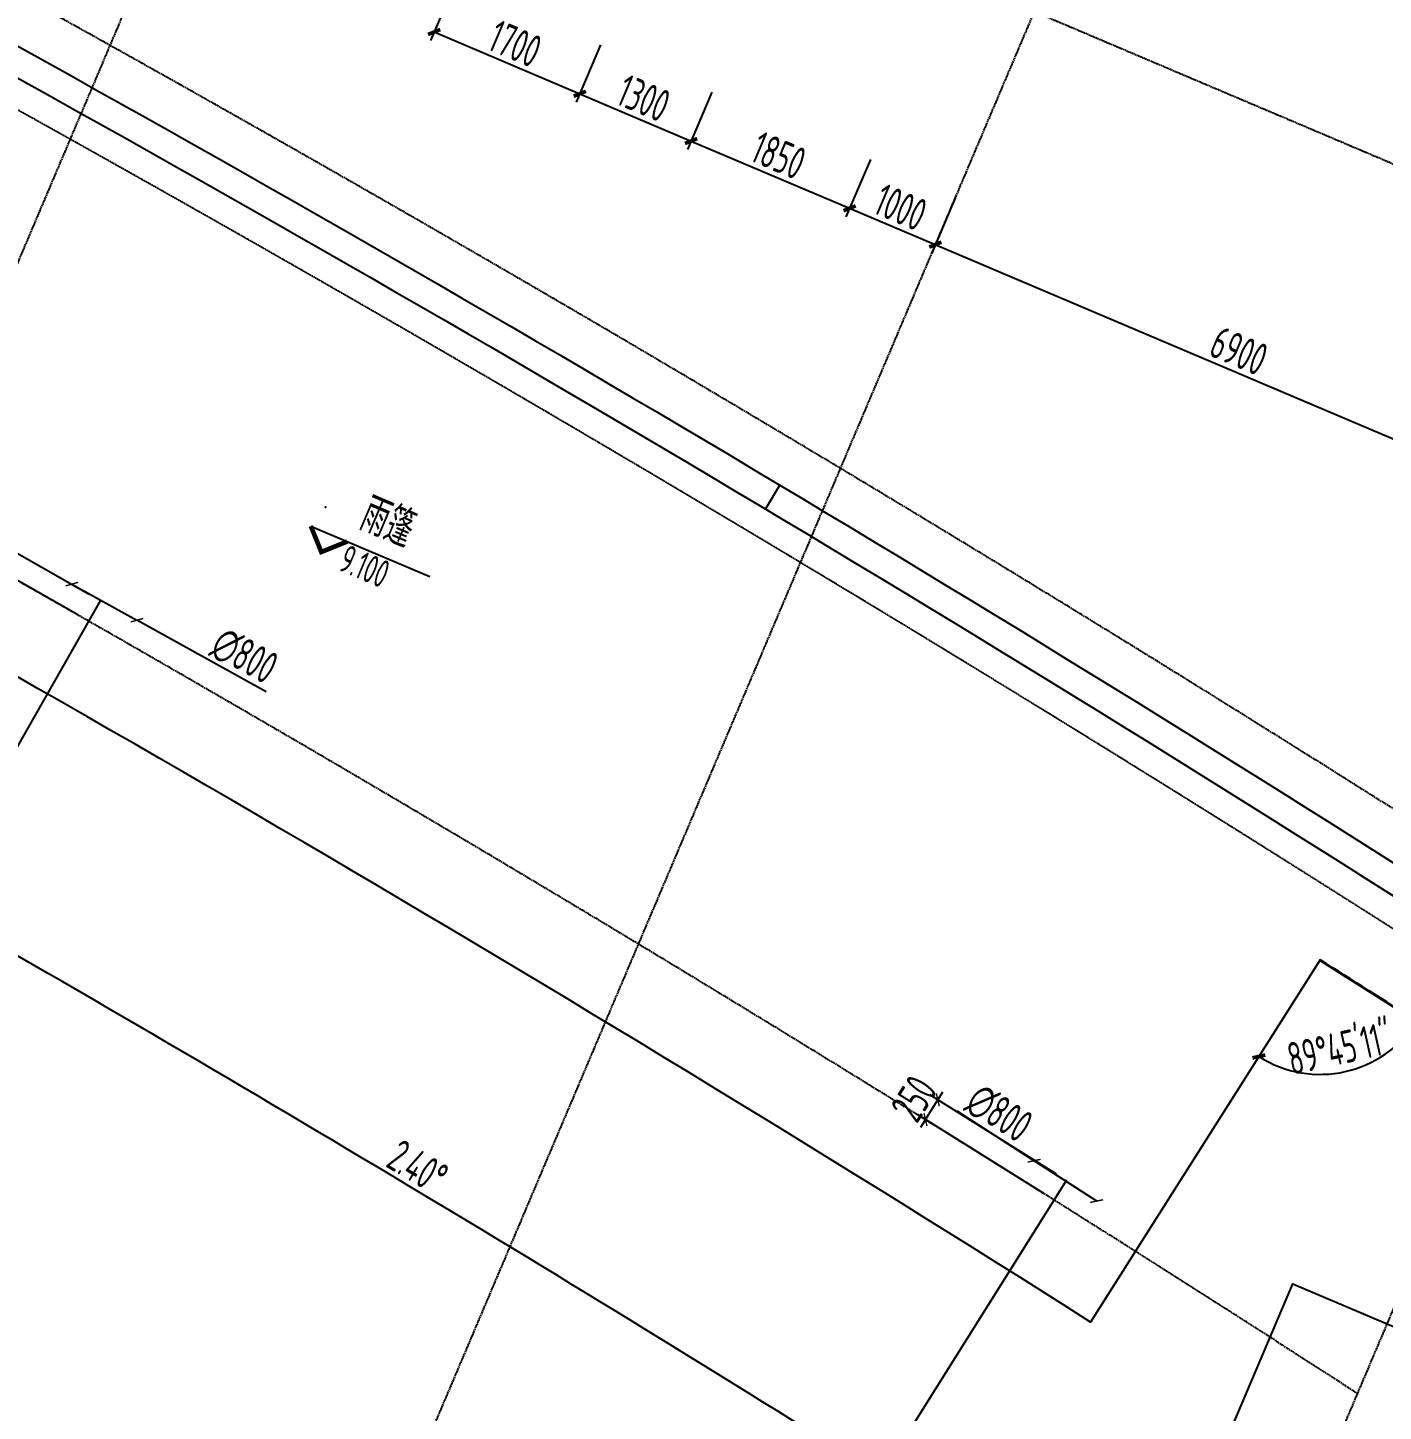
# Model space of a CAD drawing. Extents: x 11778731 to 12222456, y -6694179 to -6314888.
# Drawn here: x 11921395 to 11935962, y -6451944 to -6437073 of the extents above; entities that cross this region are included whole.
import ezdxf
from ezdxf.enums import TextEntityAlignment as Align

# ---------------------------------------------------------------- set-up
doc = ezdxf.new("R2010")
doc.units = 0
doc.header["$LTSCALE"] = 10
doc.header["$MEASUREMENT"] = 0
doc.linetypes.add('A3-RG-axis-100$0$CENTER', pattern=[2, 1.25, -0.25, 0.25, -0.25])
doc.linetypes.add('A3-RI-RF(顶视)$0$DASH', pattern=[0.35, 0.25, -0.1])
for name, color, linetype in [('A3-RG-axis-100$0$A-DIMS-100', 1, 'Continuous'), ('A3-RG-axis-100$0$A-DIMS-150', 1, 'Continuous'), ('A3-RG-axis-100$0$A-GRID', 1, 'A3-RG-axis-100$0$CENTER'), ('A3-RI-RF(顶视)$0$A-HATH', 9, 'Continuous'), ('A3-RI-RF(顶视)$0$A-ROOF-EDGE', 2, 'Continuous'), ('A3-RI-RF(顶视)$0$A3-RB-RF-100$0$A-DIMS-100', 1, 'Continuous'), ('A3-RI-RF(顶视)$0$A3-RB-RF-100$0$A-GLAZ', 140, 'Continuous'), ('A3-RI-RF(顶视)$0$A3-RM-RF$0$0P-1', 191, 'Continuous'), ('A3-RI-RF(顶视)$0$A3-SYMB-RF-100$0$A-SYMB', 4, 'Continuous'), ('A3-RI-RF(顶视)$0$A3-SYMB-RF-100$0$A-SYMB-NAME', 4, 'Continuous'), ('A3-RI-RF(顶视)$0$A3-SYMB-RF-100$0$A-SYMB-NAME-E', 4, 'Continuous')]:
    doc.layers.add(name, color=color, linetype=linetype)
doc.styles.add('A3-RG-axis-100$0$XD2008', font='xd-hzs.shx', dxfattribs={"width": 0.7, "bigfont": 'xd-hztxt.shx'})
doc.styles.add('A3-RI-RF(顶视)$0$A3-RB-RF-100$0$XD2008', font='hzs.shx', dxfattribs={"width": 0.7, "bigfont": 'hztxt.shx'})
doc.styles.add('A3-RI-RF(顶视)$0$A3-SYMB-RF-100$0$ECADI-TXT', font='simplex.shx', dxfattribs={"bigfont": 'hztxt.shx'})
doc.styles.add('A3-RI-RF(顶视)$0$A3-SYMB-RF-100$0$XD2008', font='hzs.shx', dxfattribs={"width": 0.7, "bigfont": 'hztxt.shx'})
doc.styles.add('A3-RI-RF(顶视)$0$XD2008', font='hzs.shx', dxfattribs={"width": 0.7, "bigfont": 'hztxt.shx'})
doc.dimstyles.new('A3-RG-axis-100$0$XD100$0', dxfattribs={"dimscale": 100, "dimtxt": 3.5, "dimasz": 1, "dimexe": 1, "dimexo": 2, "dimgap": 0.5, "dimtad": 1, "dimdec": 0, "dimdsep": 46, "dimtxsty": 'A3-RG-axis-100$0$XD2008', "dimblk1": 'A3-RG-axis-100$0$_ARCHTICK', "dimblk2": 'A3-RG-axis-100$0$_ARCHTICK', "dimsah": 1, "dimcen": 2.5, "dimclrt": 4, "dimaunit": 1, "dimadec": 0, "dimazin": 0, "dimtfac": 1, "dimtdec": 0, "dimtix": 1, "dimtmove": 0, "dimatfit": 3, "dimfxl": 0, "dimtolj": 1, "dimtzin": 0, "dimarcsym": 0})
doc.dimstyles.new('A3-RI-RF(顶视)$0$A3-RB-RF-100$0$XD100', dxfattribs={"dimscale": 100, "dimtxt": 3.5, "dimasz": 1.5, "dimexe": 1, "dimexo": 2, "dimgap": 0.5, "dimtad": 1, "dimdec": 0, "dimdsep": 46, "dimtxsty": 'A3-RI-RF(顶视)$0$A3-RB-RF-100$0$XD2008', "dimcen": 2.5, "dimclrt": 4, "dimaunit": 1, "dimadec": 0, "dimazin": 0, "dimtfac": 1, "dimtdec": 0, "dimtix": 1, "dimtmove": 0, "dimatfit": 3, "dimfxl": 0, "dimtolj": 1, "dimtzin": 0, "dimarcsym": 0})
doc.dimstyles.new('A3-RI-RF(顶视)$0$A3-RB-RF-100$0$XD100$0', dxfattribs={"dimscale": 100, "dimtxt": 3.5, "dimasz": 2, "dimexe": 1, "dimexo": 2, "dimgap": 0.5, "dimtad": 1, "dimdec": 0, "dimdsep": 46, "dimtxsty": 'A3-RI-RF(顶视)$0$A3-RB-RF-100$0$XD2008', "dimblk": 'A3-RI-RF(顶视)$0$_ARCHTICK', "dimcen": 2.5, "dimclrt": 4, "dimaunit": 1, "dimadec": 0, "dimazin": 0, "dimtfac": 1, "dimtdec": 0, "dimtix": 1, "dimtmove": 0, "dimatfit": 3, "dimfxl": 0, "dimtolj": 1, "dimtzin": 0, "dimarcsym": 0})

# ---------------------------------------------------------------- blocks, each defined once
blk = doc.blocks.new('A3-RG-axis-100$0$_ARCHTICK')
at = {"color": 0, "linetype": 'ByBlock', "const_width": 0.15}
blk.add_lwpolyline([(-0.5, -0.5), (0.5, 0.5)], dxfattribs=at)
blk = doc.blocks.new('*D74')
at = {"layer": 'A3-RG-axis-100$0$A-DIMS-100', "color": 0, "lineweight": -2}
for p, q in [((11917085, -6449501), (11915430, -6453399)), ((11915469, -6453307), (11923754, -6456823)), ((11924731, -6454521), (11923715, -6456915))]:
    blk.add_line(p, q, dxfattribs=at)
at = {"layer": 'Defpoints', "color": 0}
for p in [(11917163, -6449317), (11924809, -6454337), (11923754, -6456823)]:
    blk.add_point(p, dxfattribs=at)
at = {"layer": 'A3-RG-axis-100$0$A-DIMS-100', "color": 0, "lineweight": -2, "xscale": 100, "yscale": 100, "zscale": 100}
for p, rotation in [((11915469, -6453307), 156.9999999998815), ((11923754, -6456823), 336.9999999998814)]:
    blk.add_blockref('A3-RG-axis-100$0$_ARCHTICK', p, dxfattribs=dict(at, rotation=rotation))
at = {"layer": 'A3-RG-axis-100$0$A-DIMS-100', "color": 4, "insert": (11919700, -6454858), "char_height": 350, "attachment_point": 5, "rotation": 337, "style": 'A3-RG-axis-100$0$XD2008'}
blk.add_mtext('\\A1;9000', dxfattribs=at)
blk = doc.blocks.new('*D87')
at = {"layer": 'A3-RG-axis-100$0$A-DIMS-100', "color": 0, "lineweight": -2}
for p in [(11921870, -6443053), (11923958, -6444212)]:
    blk.add_line(p, (11922569, -6443441), dxfattribs=at)
at = {"layer": 'Defpoints', "color": 0}
for p in [(11921870, -6443053), (11922569, -6443441)]:
    blk.add_point(p, dxfattribs=at)
at = {"layer": 'A3-RG-axis-100$0$A-DIMS-100', "color": 0, "lineweight": -2, "xscale": 100, "yscale": 100, "zscale": 100}
for p, rotation in [((11921870, -6443053), 330.984666761915), ((11922569, -6443441), 150.984666761915)]:
    blk.add_blockref('A3-RG-axis-100$0$_ARCHTICK', p, dxfattribs=dict(at, rotation=rotation))
at = {"layer": 'A3-RG-axis-100$0$A-DIMS-100', "color": 4, "insert": (11923723, -6443824), "char_height": 350, "attachment_point": 5, "rotation": 330.9847, "style": 'A3-RG-axis-100$0$XD2008'}
blk.add_mtext('\\A1;∅800', dxfattribs=at)
blk = doc.blocks.new('*D90')
at = {"layer": 'A3-RG-axis-100$0$A-DIMS-100', "color": 0, "lineweight": -2}
for p, q in [((11920954, -6442827), (11921077, -6442610)), ((11922047, -6443161), (11920990, -6442560)), ((11921077, -6442610), (11921127, -6442523)), ((11921916, -6443374), (11920867, -6442777)), ((11920954, -6442827), (11920904, -6442914))]:
    blk.add_line(p, q, dxfattribs=at)
at = {"layer": 'Defpoints', "color": 0}
for p in [(11921077, -6442610), (11922221, -6443259), (11922090, -6443473)]:
    blk.add_point(p, dxfattribs=at)
at = {"layer": 'A3-RG-axis-100$0$A-DIMS-100', "color": 0, "lineweight": -2, "xscale": 100, "yscale": 100, "zscale": 100}
for p, rotation in [((11921077, -6442610), 240.39124242227), ((11920954, -6442827), 60.39124242226997)]:
    blk.add_blockref('A3-RG-axis-100$0$_ARCHTICK', p, dxfattribs=dict(at, rotation=rotation))
at = {"layer": 'A3-RG-axis-100$0$A-DIMS-100', "color": 4, "insert": (11920820, -6442607), "char_height": 350, "attachment_point": 5, "rotation": 60.3912, "style": 'A3-RG-axis-100$0$XD2008'}
blk.add_mtext('\\A1;250', dxfattribs=at)
blk = doc.blocks.new('*D91')
at = {"layer": 'A3-RG-axis-100$0$A-DIMS-100', "color": 0, "lineweight": -2}
for p, q in [((11932452, -6449394), (11931090, -6448543)), ((11931175, -6448596), (11931228, -6448511)), ((11931042, -6448808), (11931175, -6448596)), ((11932313, -6449602), (11930958, -6448755)), ((11931042, -6448808), (11930989, -6448893))]:
    blk.add_line(p, q, dxfattribs=at)
at = {"layer": 'Defpoints', "color": 0}
for p in [(11931175, -6448596), (11932621, -6449500), (11932482, -6449708)]:
    blk.add_point(p, dxfattribs=at)
at = {"layer": 'A3-RG-axis-100$0$A-DIMS-100', "color": 0, "lineweight": -2, "xscale": 100, "yscale": 100, "zscale": 100}
for p, rotation in [((11931175, -6448596), 237.9928718759296), ((11931042, -6448808), 57.99287187592959)]:
    blk.add_blockref('A3-RG-axis-100$0$_ARCHTICK', p, dxfattribs=dict(at, rotation=rotation))
at = {"layer": 'A3-RG-axis-100$0$A-DIMS-100', "color": 4, "insert": (11930918, -6448583), "char_height": 350, "attachment_point": 5, "rotation": 57.9929, "style": 'A3-RG-axis-100$0$XD2008'}
blk.add_mtext('\\A1;250', dxfattribs=at)
blk = doc.blocks.new('*D93')
at = {"layer": 'A3-RG-axis-100$0$A-DIMS-100', "color": 0, "lineweight": -2}
blk.add_arc((11778731, -6694179), 285300, 60.24693, 62.64693, dxfattribs=at)
at = {"layer": 'Defpoints', "color": 0}
for p in [(11911541, -6437447), (11922176, -6443234), (11916842, -6444537), (11778731, -6694179), (11778731, -6694179)]:
    blk.add_point(p, dxfattribs=at)
at = {"layer": 'A3-RG-axis-100$0$A-DIMS-100', "color": 0, "lineweight": -2, "xscale": 100, "yscale": 100, "zscale": 100}
for p, rotation in [((11909818, -6440778), 152.6469277024728), ((11920315, -6446489), 330.2469277095915)]:
    blk.add_blockref('A3-RG-axis-100$0$_ARCHTICK', p, dxfattribs=dict(at, rotation=rotation))
at = {"layer": 'A3-RG-axis-100$0$A-DIMS-100', "color": 4, "insert": (11915204, -6443381), "char_height": 350, "attachment_point": 5, "rotation": 331.4469, "style": 'A3-RG-axis-100$0$XD2008'}
blk.add_mtext('\\A1;2.40°', dxfattribs=at)
blk = doc.blocks.new('*D94')
at = {"layer": 'A3-RG-axis-100$0$A-DIMS-100', "color": 0, "lineweight": -2}
blk.add_arc((11778731, -6694179), 285300, 57.84693, 60.24693, dxfattribs=at)
at = {"layer": 'Defpoints', "color": 0}
for p in [(11922176, -6443234), (11932558, -6449461), (11927175, -6450539), (11778731, -6694179), (11778731, -6694179)]:
    blk.add_point(p, dxfattribs=at)
at = {"layer": 'A3-RG-axis-100$0$A-DIMS-100', "color": 0, "lineweight": -2, "xscale": 100, "yscale": 100, "zscale": 100}
for p, rotation in [((11920315, -6446489), 150.2469277095912), ((11930563, -6452635), 327.8469277238162)]:
    blk.add_blockref('A3-RG-axis-100$0$_ARCHTICK', p, dxfattribs=dict(at, rotation=rotation))
at = {"layer": 'A3-RG-axis-100$0$A-DIMS-100', "color": 4, "insert": (11925586, -6449316), "char_height": 350, "attachment_point": 5, "rotation": 329.0469, "style": 'A3-RG-axis-100$0$XD2008'}
blk.add_mtext('\\A1;2.40°', dxfattribs=at)
blk = doc.blocks.new('*D95')
at = {"layer": 'A3-RG-axis-100$0$A-DIMS-100', "color": 0, "lineweight": -2}
for p in [(11931380, -6448714), (11932882, -6449684)]:
    blk.add_line(p, (11932210, -6449250), dxfattribs=at)
at = {"layer": 'Defpoints', "color": 0}
for p in [(11932210, -6449250), (11932882, -6449684)]:
    blk.add_point(p, dxfattribs=at)
at = {"layer": 'A3-RG-axis-100$0$A-DIMS-100', "color": 0, "lineweight": -2, "xscale": 100, "yscale": 100, "zscale": 100}
for p, rotation in [((11932210, -6449250), 327.1487944123064), ((11932882, -6449684), 147.1487944123064)]:
    blk.add_blockref('A3-RG-axis-100$0$_ARCHTICK', p, dxfattribs=dict(at, rotation=rotation))
at = {"layer": 'A3-RG-axis-100$0$A-DIMS-100', "color": 4, "insert": (11931833, -6448739), "char_height": 350, "attachment_point": 5, "rotation": 327.1488, "style": 'A3-RG-axis-100$0$XD2008'}
blk.add_mtext('\\A1;∅800', dxfattribs=at)
blk = doc.blocks.new('A3-RI-RF(顶视)$0$A3-SYMB-RF-100$0$ECADI-TAG-HGHT（国标）')
at = {"layer": '', "color": 1}
blk.add_line((-2.12, 2.12), (11.77, 2.12), dxfattribs=at)
at = {"color": 1, "const_width": 0.5}
blk.add_lwpolyline([(-2.12, 2.12), (0, 0), (2.12, 2.12)], dxfattribs=at)
at = {"color": 1}
blk.add_point((-1.48, 4.6), dxfattribs=at)
at = {"style": 'A3-RI-RF(顶视)$0$A3-SYMB-RF-100$0$XD2008', "width": 0.7}
blk.add_attdef('FL', text='', height=3, dxfattribs=at).set_placement((-2.69, 2.97), align=Align.RIGHT)
for tag, p in [('F.F.L.', (2.28, 2.97)), ('T.O.S.', (2.28, -1.1))]:
    blk.add_attdef(tag, p, '', height=3, dxfattribs=at)
blk = doc.blocks.new('A3-RI-RF(顶视)$0$A3-SYMB-RF-100$0$ECADI-TAG-NAME')
at = {"layer": 'A3-RI-RF(顶视)$0$A3-SYMB-RF-100$0$A-SYMB-NAME', "style": 'A3-RI-RF(顶视)$0$A3-SYMB-RF-100$0$ECADI-TXT', "width": 0.7}
blk.add_attdef('CHINESENAME', (1.86, 1.53), '', height=4, dxfattribs=at)
at = {"layer": 'A3-RI-RF(顶视)$0$A3-SYMB-RF-100$0$A-SYMB-NAME-E', "style": 'A3-RI-RF(顶视)$0$A3-SYMB-RF-100$0$ECADI-TXT', "width": 0.7}
blk.add_attdef('ENGLISHLOW', (2.18, 6.96), '', height=2.5, dxfattribs=at)
blk = doc.blocks.new('A3-RI-RF(顶视)$0$A3-RB-RF-100$0$_ArchTick')
at = {"color": 0, "linetype": 'ByBlock', "const_width": 0.4}
blk.add_lwpolyline([(-0.5, -0.5), (0.5, 0.5)], dxfattribs=at)
blk = doc.blocks.new('*D712')
at = {"layer": 'A3-RI-RF(顶视)$0$A3-RB-RF-100$0$A-DIMS-100', "color": 0, "lineweight": -2}
blk.add_arc((11935284, -6447090), 1232, 237.6479, 327.4008, dxfattribs=at)
at = {"layer": 'Defpoints', "color": 0}
for p in [(11935284, -6447090), (11935284, -6447090), (11935232, -6448320), (11937359, -6448416), (11932817, -6450984)]:
    blk.add_point(p, dxfattribs=at)
at = {"layer": 'A3-RI-RF(顶视)$0$A3-RB-RF-100$0$A-DIMS-100', "color": 0, "lineweight": -2, "xscale": 100, "yscale": 100, "zscale": 100}
for p, rotation in [((11936322, -6447753), 57.40084763902403), ((11934625, -6448130), 147.6478626989664)]:
    blk.add_blockref('A3-RI-RF(顶视)$0$A3-RB-RF-100$0$_ArchTick', p, dxfattribs=dict(at, rotation=rotation))
at = {"layer": 'A3-RI-RF(顶视)$0$A3-RB-RF-100$0$A-DIMS-100', "color": 4, "insert": (11935495, -6448040), "char_height": 350, "attachment_point": 5, "rotation": 12.5244, "style": 'A3-RI-RF(顶视)$0$A3-RB-RF-100$0$XD2008'}
blk.add_mtext('\\A1;89°45\'11"', dxfattribs=at)
blk = doc.blocks.new('A3-RI-RF(顶视)$0$_ARCHTICK')
at = {"color": 0, "linetype": 'ByBlock', "const_width": 0.4}
blk.add_lwpolyline([(-0.5, -0.5), (0.5, 0.5)], dxfattribs=at)
blk = doc.blocks.new('*D713')
at = {"layer": 'A3-RI-RF(顶视)$0$A3-RB-RF-100$0$A-DIMS-100', "color": 0, "lineweight": -2}
blk.add_arc((11937359, -6448416), 298, 337, 147.6479, dxfattribs=at)
at = {"layer": 'Defpoints', "color": 0}
for p in [(11935279, -6447098), (11937606, -6448250), (11937359, -6448416), (11937359, -6448416), (11941667, -6450245)]:
    blk.add_point(p, dxfattribs=at)
at = {"layer": 'A3-RI-RF(顶视)$0$A3-RB-RF-100$0$A-DIMS-100', "color": 0, "lineweight": -2, "xscale": 100, "yscale": 100, "zscale": 100}
for p, rotation in [((11937107, -6448256), 237.647862698976), ((11937633, -6448533), 246.9999999999238)]:
    blk.add_blockref('A3-RI-RF(顶视)$0$_ARCHTICK', p, dxfattribs=dict(at, rotation=rotation))
at = {"layer": 'A3-RI-RF(顶视)$0$A3-RB-RF-100$0$A-DIMS-100', "color": 4, "insert": (11937617, -6447923), "char_height": 350, "attachment_point": 5, "rotation": 332.3239, "style": 'A3-RI-RF(顶视)$0$XD2008'}
blk.add_mtext('\\A1;170°38\'52"', dxfattribs=at)
blk = doc.blocks.new('*D757')
at = {"layer": 'A3-RI-RF(顶视)$0$A3-RB-RF-100$0$A-DIMS-100', "color": 0, "lineweight": -2}
for p, q in [((11925986, -6436593), (11925724, -6437211)), ((11925763, -6437119), (11927328, -6437783)), ((11927551, -6437257), (11927289, -6437875))]:
    blk.add_line(p, q, dxfattribs=at)
at = {"layer": 'Defpoints', "color": 0}
for p in [(11926064, -6436408), (11927629, -6437073), (11927328, -6437783)]:
    blk.add_point(p, dxfattribs=at)
at = {"layer": 'A3-RI-RF(顶视)$0$A3-RB-RF-100$0$A-DIMS-100', "color": 0, "lineweight": -2, "xscale": 100, "yscale": 100, "zscale": 100}
for p, rotation in [((11925763, -6437119), 156.9999999998972), ((11927328, -6437783), 336.9999999998971)]:
    blk.add_blockref('A3-RI-RF(顶视)$0$A3-RB-RF-100$0$_ArchTick', p, dxfattribs=dict(at, rotation=rotation))
at = {"layer": 'A3-RI-RF(顶视)$0$A3-RB-RF-100$0$A-DIMS-100', "color": 4, "insert": (11926633, -6437244), "char_height": 350, "attachment_point": 5, "rotation": 337, "style": 'A3-RI-RF(顶视)$0$A3-RB-RF-100$0$XD2008'}
blk.add_mtext('\\A1;1700', dxfattribs=at)
blk = doc.blocks.new('*D758')
at = {"layer": 'A3-RI-RF(顶视)$0$A3-RB-RF-100$0$A-DIMS-100', "color": 0, "lineweight": -2}
for p, q in [((11927551, -6437257), (11927289, -6437875)), ((11927328, -6437783), (11928524, -6438291)), ((11928748, -6437765), (11928485, -6438383))]:
    blk.add_line(p, q, dxfattribs=at)
at = {"layer": 'Defpoints', "color": 0}
for p in [(11927629, -6437073), (11928826, -6437581), (11928524, -6438291)]:
    blk.add_point(p, dxfattribs=at)
at = {"layer": 'A3-RI-RF(顶视)$0$A3-RB-RF-100$0$A-DIMS-100', "color": 0, "lineweight": -2, "xscale": 100, "yscale": 100, "zscale": 100}
for p, rotation in [((11927328, -6437783), 156.9999999999076), ((11928524, -6438291), 336.9999999999076)]:
    blk.add_blockref('A3-RI-RF(顶视)$0$A3-RB-RF-100$0$_ArchTick', p, dxfattribs=dict(at, rotation=rotation))
at = {"layer": 'A3-RI-RF(顶视)$0$A3-RB-RF-100$0$A-DIMS-100', "color": 4, "insert": (11928014, -6437830), "char_height": 350, "attachment_point": 5, "rotation": 337, "style": 'A3-RI-RF(顶视)$0$A3-RB-RF-100$0$XD2008'}
blk.add_mtext('\\A1;1300', dxfattribs=at)
blk = doc.blocks.new('*D759')
at = {"layer": 'A3-RI-RF(顶视)$0$A3-RB-RF-100$0$A-DIMS-100', "color": 0, "lineweight": -2}
for p, q in [((11928748, -6437765), (11928485, -6438383)), ((11928524, -6438291), (11930227, -6439014)), ((11930451, -6438488), (11930188, -6439106))]:
    blk.add_line(p, q, dxfattribs=at)
at = {"layer": 'Defpoints', "color": 0}
for p in [(11928826, -6437581), (11930529, -6438304), (11930227, -6439014)]:
    blk.add_point(p, dxfattribs=at)
at = {"layer": 'A3-RI-RF(顶视)$0$A3-RB-RF-100$0$A-DIMS-100', "color": 0, "lineweight": -2, "xscale": 100, "yscale": 100, "zscale": 100}
for p, rotation in [((11928524, -6438291), 156.9999999998918), ((11930227, -6439014), 336.9999999998918)]:
    blk.add_blockref('A3-RI-RF(顶视)$0$A3-RB-RF-100$0$_ArchTick', p, dxfattribs=dict(at, rotation=rotation))
at = {"layer": 'A3-RI-RF(顶视)$0$A3-RB-RF-100$0$A-DIMS-100', "color": 4, "insert": (11929464, -6438445), "char_height": 350, "attachment_point": 5, "rotation": 337, "style": 'A3-RI-RF(顶视)$0$A3-RB-RF-100$0$XD2008'}
blk.add_mtext('\\A1;1850', dxfattribs=at)
blk = doc.blocks.new('*D760')
at = {"layer": 'A3-RI-RF(顶视)$0$A3-RB-RF-100$0$A-DIMS-100', "color": 0, "lineweight": -2}
for p, q in [((11930451, -6438488), (11930188, -6439106)), ((11931371, -6438878), (11931109, -6439496)), ((11930227, -6439014), (11931148, -6439404))]:
    blk.add_line(p, q, dxfattribs=at)
at = {"layer": 'Defpoints', "color": 0}
for p in [(11930529, -6438304), (11931449, -6438694), (11931148, -6439404)]:
    blk.add_point(p, dxfattribs=at)
at = {"layer": 'A3-RI-RF(顶视)$0$A3-RB-RF-100$0$A-DIMS-100', "color": 0, "lineweight": -2, "xscale": 100, "yscale": 100, "zscale": 100}
for p, rotation in [((11930227, -6439014), 156.9999999998766), ((11931148, -6439404), 336.9999999998766)]:
    blk.add_blockref('A3-RI-RF(顶视)$0$A3-RB-RF-100$0$_ArchTick', p, dxfattribs=dict(at, rotation=rotation))
at = {"layer": 'A3-RI-RF(顶视)$0$A3-RB-RF-100$0$A-DIMS-100', "color": 4, "insert": (11930775, -6439002), "char_height": 350, "attachment_point": 5, "rotation": 337, "style": 'A3-RI-RF(顶视)$0$A3-RB-RF-100$0$XD2008'}
blk.add_mtext('\\A1;1000', dxfattribs=at)
blk = doc.blocks.new('*D761')
at = {"layer": 'A3-RI-RF(顶视)$0$A3-RB-RF-100$0$A-DIMS-100', "color": 0, "lineweight": -2}
for p, q in [((11931371, -6438878), (11931109, -6439496)), ((11931148, -6439404), (11937499, -6442100)), ((11937722, -6441574), (11937460, -6442192))]:
    blk.add_line(p, q, dxfattribs=at)
at = {"layer": 'Defpoints', "color": 0}
for p in [(11931449, -6438694), (11937801, -6441390), (11937499, -6442100)]:
    blk.add_point(p, dxfattribs=at)
at = {"layer": 'A3-RI-RF(顶视)$0$A3-RB-RF-100$0$A-DIMS-100', "color": 0, "lineweight": -2, "xscale": 100, "yscale": 100, "zscale": 100}
for p, rotation in [((11931148, -6439404), 156.9999999998948), ((11937499, -6442100), 336.9999999998948)]:
    blk.add_blockref('A3-RI-RF(顶视)$0$A3-RB-RF-100$0$_ArchTick', p, dxfattribs=dict(at, rotation=rotation))
at = {"layer": 'A3-RI-RF(顶视)$0$A3-RB-RF-100$0$A-DIMS-100', "color": 4, "insert": (11934411, -6440545), "char_height": 350, "attachment_point": 5, "rotation": 337, "style": 'A3-RI-RF(顶视)$0$A3-RB-RF-100$0$XD2008'}
blk.add_mtext('\\A1;6900', dxfattribs=at)
blk = doc.blocks.new('A3-RG-axis-100')
at = {"layer": 'A3-RG-axis-100$0$A-DIMS-100'}
blk.add_line((11922175.5, -6443233.5), (11920165.7, -6446749.6), dxfattribs=at)
at = {"layer": 'A3-RG-axis-100$0$A-DIMS-150'}
blk.add_line((11932558.2, -6449460.5), (11930402.8, -6452889.4), dxfattribs=at)
at = {"layer": 'A3-RG-axis-100$0$A-GRID'}
for p, q in [((11932913.4, -6412211.1), (11914822.5, -6454830.7)), ((11941198, -6415727.7), (11923107, -6458347.2)), ((11949482.5, -6419244.3), (11922974.2, -6481694)), ((11905882.4, -6425723.4), (11983197.9, -6458541.9))]:
    blk.add_line(p, q, dxfattribs=at)
for radius, start, end in [(294300, 57.267208, 69.150423), (288800, 57.079997, 69.144838)]:
    blk.add_arc((11778730.7, -6694178.7), radius, start, end, dxfattribs=at)
at = {"layer": 'A3-RG-axis-100$0$A-DIMS-100'}
for base, line1, line2, picture, middle in [((11916842.4, -6444536.5), ((11922175.5, -6443233.5), (11778730.7, -6694178.7)), ((11911541.2, -6437446.8), (11778730.7, -6694178.7)), '*D93', (11915203.8, -6443380.8)), ((11927175.2, -6450539), ((11932558.2, -6449460.5), (11778730.7, -6694178.7)), ((11922175.5, -6443233.5), (11778730.7, -6694178.7)), '*D94', (11925586.4, -6449315.7))]:
    dim = blk.add_angular_dim_2l(base=base, line1=line1, line2=line2, dimstyle='A3-RG-axis-100$0$XD100$0', override={"dimaunit": 0, "dimadec": 2}, dxfattribs=at)
    dim.commit()
    dim.dimension.update_dxf_attribs({"geometry": picture, "text_midpoint": middle})
for base, p1, p2, angle, picture, middle in [((11921077.2, -6442609.6), (11922090.4, -6443472.8), (11922220.6, -6443259.4), 60.39124, '*D90', (11920819.8, -6442607.1)), ((11931174.9, -6448596.2), (11932482.1, -6449708), (11932621.2, -6449500.3), 57.99287, '*D91', (11930917.9, -6448582.9)), ((11923753.9, -6456823.3), (11917163.1, -6449316.5), (11924809.4, -6454336.8), 337, '*D74', (11919699.6, -6454857.9))]:
    dim = blk.add_linear_dim(base=base, p1=p1, p2=p2, angle=angle, dimstyle='A3-RG-axis-100$0$XD100$0', override={"dimasz": 1}, dxfattribs=at)
    dim.commit()
    dim.dimension.update_dxf_attribs({"geometry": picture, "text_midpoint": middle})
dim = blk.add_diameter_dim_2p(p1=(11921869.8, -6443053.4), p2=(11922569.4, -6443441.4), dimstyle='A3-RG-axis-100$0$XD100$0', override={"dimasz": 1}, dxfattribs=at)
dim.commit()
dim.dimension.update_dxf_attribs({"geometry": '*D87', "text_midpoint": (11923613.7, -6444020.7), "dimtype": 131})
dim = blk.add_diameter_dim_2p(p1=(11932882.2, -6449684.3), p2=(11932210.2, -6449250.4), dimstyle='A3-RG-axis-100$0$XD100$0', override={"dimasz": 1}, dxfattribs=at)
dim.commit()
dim.dimension.update_dxf_attribs({"geometry": '*D95', "text_midpoint": (11931833.3, -6448739.2)})
blk = doc.blocks.new('A3-RI-RF(顶视)')
at = {"layer": 'A3-RI-RF(顶视)$0$A-HATH', "linetype": 'A3-RI-RF(顶视)$0$DASH'}
blk.add_lwpolyline([(11904898.2, -6423676.1), (11904600.3, -6429360, -0.0333173), (11938659.8, -6448425.2), (11947184.1, -6452043.6), (11970555.8, -6461964.3), (11976217.5, -6448626.2)], format="xyb", dxfattribs=at)
at = {"layer": 'A3-RI-RF(顶视)$0$A-ROOF-EDGE'}
blk.add_lwpolyline([(11977074.7, -6448935.7), (11977074.7, -6448935.7), (11971198.1, -6462780.1), (11953156.1, -6455121.7), (11952019.1, -6457800.3), (11961868.5, -6461981.1), (11950654.5, -6488399.6), (11923775.8, -6476990.3), (11934989.8, -6450571.8), (11944839.2, -6454752.6), (11945976.2, -6452074), (11937358.7, -6448416.1, 0.0021045), (11935284.3, -6447089.5), (11932817.3, -6450983.9, 0.0333547), (11899110.4, -6432654.1), (11899696.6, -6421468.1)], format="xyb", dxfattribs=at)
at = {"layer": 'A3-RI-RF(顶视)$0$A3-RB-RF-100$0$A-GLAZ'}
blk.add_line((11937358.7, -6448416.1), (11935278.6, -6447098.5), dxfattribs=at)
at = {"layer": 'A3-RI-RF(顶视)$0$A3-RM-RF$0$0P-1'}
blk.add_line((11929324.5, -6442246.9), (11929478.4, -6441989.4), dxfattribs=at)
for points in [[(11905192.1, -6423800.8), (11904910.4, -6429175.3, -0.0331236), (11938801.4, -6448159.4), (11947301.3, -6451767.4), (11970396.9, -6461570.9), (11975941.3, -6448508.9)], [(11905485.9, -6423925.6), (11905220.5, -6428990.8, -0.0329302), (11938942.8, -6447893.6), (11947418.5, -6451491.3), (11970237.9, -6461177.5), (11975665.2, -6448391.7)]]:
    blk.add_lwpolyline(points, format="xyb", dxfattribs=at)
at = {"layer": 'A3-RI-RF(顶视)$0$A3-SYMB-RF-100$0$A-SYMB'}
ref = blk.add_blockref('A3-RI-RF(顶视)$0$A3-SYMB-RF-100$0$ECADI-TAG-HGHT（国标）', (11924550.5, -6442707.7), dxfattribs=dict(at, xscale=99.99999999999999, yscale=99.99999999999999, zscale=99.99999999999997, rotation=337))
ref.add_attrib('T.O.S.', '9.100', (11924717.6, -6442898.6), dxfattribs={"layer": '0', "height": 300, "rotation": 337, "style": 'A3-RI-RF(顶视)$0$A3-SYMB-RF-100$0$XD2008', "width": 0.7})
at = {"layer": 'A3-RI-RF(顶视)$0$A3-SYMB-RF-100$0$A-SYMB-NAME'}
ref = blk.add_blockref('A3-RI-RF(顶视)$0$A3-SYMB-RF-100$0$ECADI-TAG-NAME', (11924702.5, -6442526.7, 0), dxfattribs=dict(at, xscale=99.99999999999999, yscale=99.99999999999999, zscale=99.99999999999994, rotation=337))
ref.add_attrib('CHINESENAME', '雨篷', (11924933, -6442458.6), dxfattribs={"height": 400, "rotation": 337, "style": 'A3-RI-RF(顶视)$0$A3-SYMB-RF-100$0$ECADI-TXT', "width": 0.7})
at = {"layer": 'A3-RI-RF(顶视)$0$A3-RB-RF-100$0$A-DIMS-100'}
for p1, p2, picture, middle in [((11926064.3, -6436408.5), (11927629.1, -6437072.7), '*D757', (11926633.2, -6437243.6)), ((11927629.1, -6437072.7), (11928825.8, -6437580.7), '*D758', (11928014, -6437829.7)), ((11928825.8, -6437580.7), (11930528.7, -6438303.5), '*D759', (11929463.8, -6438445.1)), ((11930528.7, -6438303.5), (11931449.2, -6438694.3), '*D760', (11930775.5, -6439001.9)), ((11931449.2, -6438694.3), (11937800.6, -6441390.2), '*D761', (11934411.4, -6440545.3))]:
    dim = blk.add_aligned_dim(p1=p1, p2=p2, distance=-771.4, dimstyle='A3-RI-RF(顶视)$0$A3-RB-RF-100$0$XD100$0', override={"dimasz": 1, "dimblk1": 'A3-RI-RF(顶视)$0$A3-RB-RF-100$0$_ArchTick', "dimblk2": 'A3-RI-RF(顶视)$0$A3-RB-RF-100$0$_ArchTick', "dimsah": 1, "dimadec": 3}, dxfattribs=at)
    dim.commit()
    dim.dimension.update_dxf_attribs({"geometry": picture, "text_midpoint": middle})
for base, line1, line2, override, picture, middle in [((11935231.9386, -6448320.0788), ((11935284.2568, -6447089.5023), (11937358.7109, -6448416.1278)), ((11932817.3476, -6450983.9162), (11935284.2568, -6447089.5023)), {"dimasz": 1, "dimblk1": 'A3-RI-RF(顶视)$0$A3-RB-RF-100$0$_ArchTick', "dimblk2": 'A3-RI-RF(顶视)$0$A3-RB-RF-100$0$_ArchTick', "dimsah": 1, "dimadec": 3}, '*D712', (11935495.3332, -6448039.6951)), ((11937606.4791, -6448249.7436), ((11937358.7109, -6448416.1278), (11941667.4419, -6450245.0756)), ((11937358.7109, -6448416.1278), (11935278.576, -6447098.4703)), {"dimasz": 1, "dimexe": 1, "dimtxsty": 'A3-RI-RF(顶视)$0$XD2008', "dimblk1": 'A3-RI-RF(顶视)$0$_ARCHTICK', "dimblk2": 'A3-RI-RF(顶视)$0$_ARCHTICK', "dimsah": 1, "dimadec": 3}, '*D713', (11937617.3216, -6447923.0468))]:
    dim = blk.add_angular_dim_2l(base=base, line1=line1, line2=line2, dimstyle='A3-RI-RF(顶视)$0$A3-RB-RF-100$0$XD100', override=override, dxfattribs=at)
    dim.commit()
    dim.dimension.update_dxf_attribs({"geometry": picture, "text_midpoint": middle})

msp = doc.modelspace()

# ---------------------------------------------------------------- block references
for name in ['A3-RI-RF(顶视)', 'A3-RG-axis-100']:
    msp.add_blockref(name, (0, 0))

doc.saveas('drawing.dxf')
